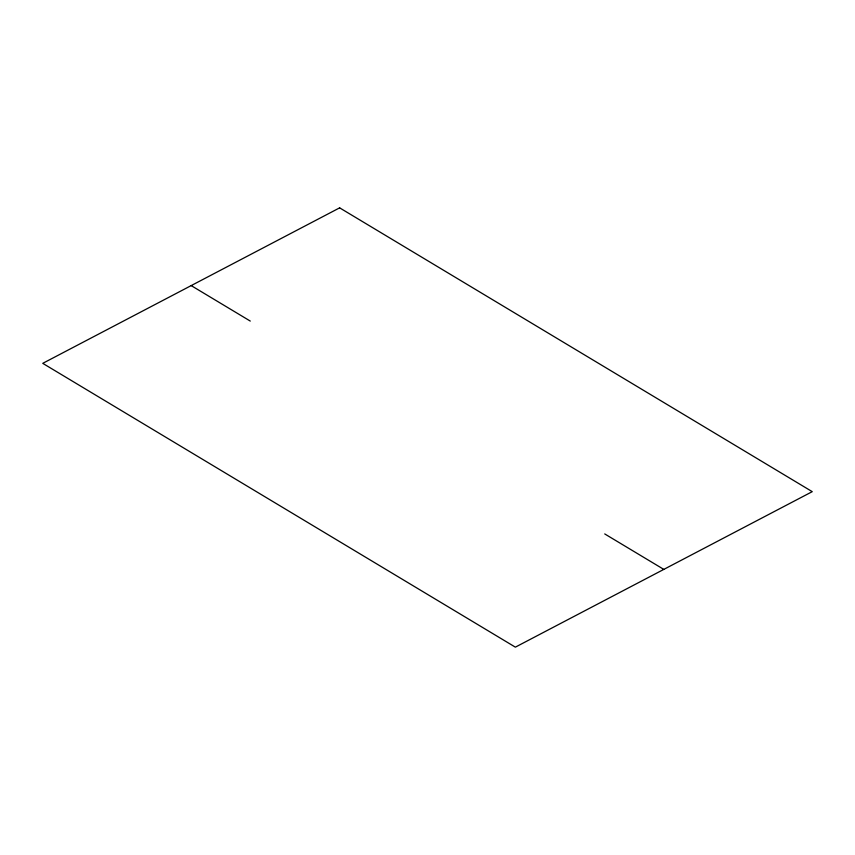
<?xml version="1.0" encoding="UTF-8"?>
<svg xmlns="http://www.w3.org/2000/svg" width="855" height="855" viewBox="0 0 855 855"><rect width="100%" height="100%" fill="white"/><g stroke="black" fill="none" stroke-linecap="round" stroke-linejoin="round"><path stroke-width="1.28" d="M191.189 285.602L250.269 321.074M604.731 533.926L663.811 569.398M339.638 207.851L42.75 363.343L515.362 647.149L812.25 491.657L339.638 207.851"/></g></svg>
